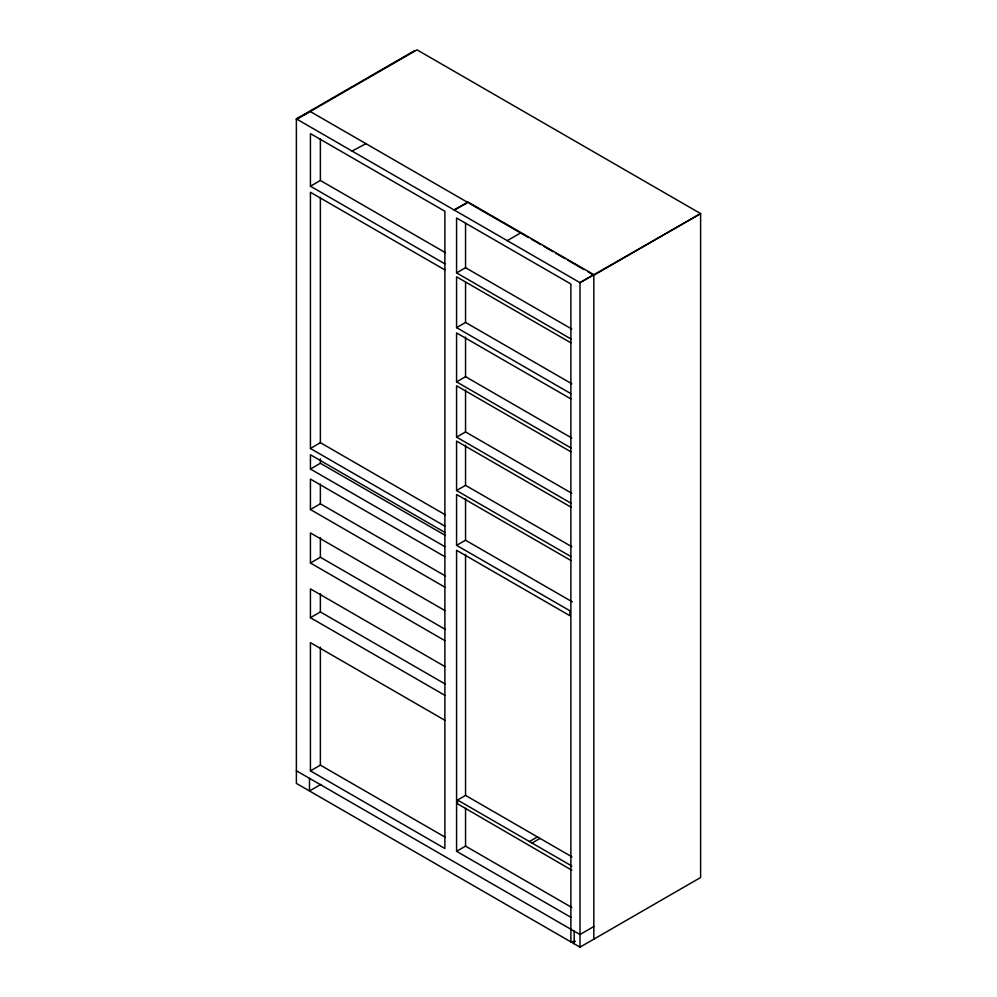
<?xml version="1.0" encoding="UTF-8"?>
<svg xmlns="http://www.w3.org/2000/svg" width="997" height="997" viewBox="0 0 997 997"><rect width="100%" height="100%" fill="white"/><g stroke="black" fill="none" stroke-linecap="round" stroke-linejoin="round"><path stroke-width="1.5" d="M444.874 526.129L310.428 448.5L320.373 442.668L320.373 197.406M414.814 50.535L296.383 118.905L296.383 783.405L579.992 947.15L700.617 877.51L700.617 213.595L417.008 49.85L296.383 119.49M444.874 720.27L310.428 642.641L310.428 770.88L444.874 848.509L444.874 211.239L310.428 133.623L310.428 186.215L320.373 180.469L445.41 252.665M507.249 240.651L521.082 232.662M575.468 941.342L570.882 941.891L570.882 283.995L456.576 217.994L456.576 272.891L465.549 267.707L571.792 329.047M570.882 342.818L456.576 276.83L456.576 327.627L465.549 322.442L571.792 383.783M570.882 398.9L456.576 332.911L456.576 381.876L465.549 376.692L571.792 438.032M444.874 532.41L310.428 454.782L310.428 469.026L320.373 463.281L445.41 535.476M444.874 556.712L310.428 479.083L310.428 509.529L320.373 503.797L445.41 575.979M570.882 451.778L456.576 385.777L456.576 437.122L465.549 431.938L571.792 493.278M444.874 610.55L310.428 532.934L310.428 563.006L320.373 557.261L445.41 629.456M570.882 507.074L456.576 441.073L456.576 490.536L465.549 485.352L571.792 546.692M444.874 666.519L310.428 588.891L310.428 617.691L320.373 611.946L445.41 684.141M310.428 770.88L320.373 765.135L445.41 837.33M320.81 784.44L309.494 790.97L309.494 778.333M571.854 870.231L457.548 803.806L457.548 800.043L465.549 795.407L571.904 856.809M570.882 560.476L456.576 494.475L456.576 545.334L569.91 610.775L569.91 615.71L456.576 550.282L456.576 851.313L465.549 846.129L571.792 907.469M529.432 841.543L537.445 836.919M532.049 843.051L540.062 838.427M593.826 926.525L579.992 934.513L296.383 770.768M456.576 545.334L465.549 540.237L572.228 601.814M467.979 202.578L310.217 111.502L296.383 118.905L579.992 282.65L700.617 213.595L593.826 275.247L593.826 939.162M352.103 151.083L365.936 143.668M466.721 203.251L454.146 209.993L467.979 202.005L593.826 274.661L579.992 282.65L579.992 947.15M469.325 203.363L528.659 237.622M531.364 239.18L540.798 244.626M543.502 246.184L552.936 251.643M555.641 253.201L565.075 258.647M567.779 260.205L583.955 269.551M588.006 271.882L592.667 274.574M310.428 186.215L444.874 263.844M456.576 272.891L570.882 338.893M444.874 269.913L310.428 192.284L310.428 448.5M456.576 327.627L570.882 393.628M456.576 381.876L570.882 447.877M456.576 437.122L570.882 503.124M456.576 490.536L570.882 556.538M320.373 442.668L445.41 514.863M310.428 469.026L444.874 546.655M310.428 509.529L444.874 587.158M310.428 563.006L444.874 640.635M310.428 617.691L444.874 695.32M457.548 800.043L571.854 866.032M456.576 851.313L570.882 917.302M574.172 931.148L574.172 943.785M465.549 223.49L465.549 267.707M465.549 282.413L465.549 322.442M465.549 337.086L465.549 376.692M465.549 389.927L465.549 431.938M465.549 445.161L465.549 485.352M465.549 498.55L465.549 540.237M465.549 554.419L465.549 795.407M465.549 808.268L465.549 846.129M320.373 138.708L320.373 180.469M320.373 458.919L320.373 463.281M320.373 484.006L320.373 503.797M320.373 537.707L320.373 557.261M320.373 593.763L320.373 611.946M320.373 647.178L320.373 765.135"/></g></svg>
